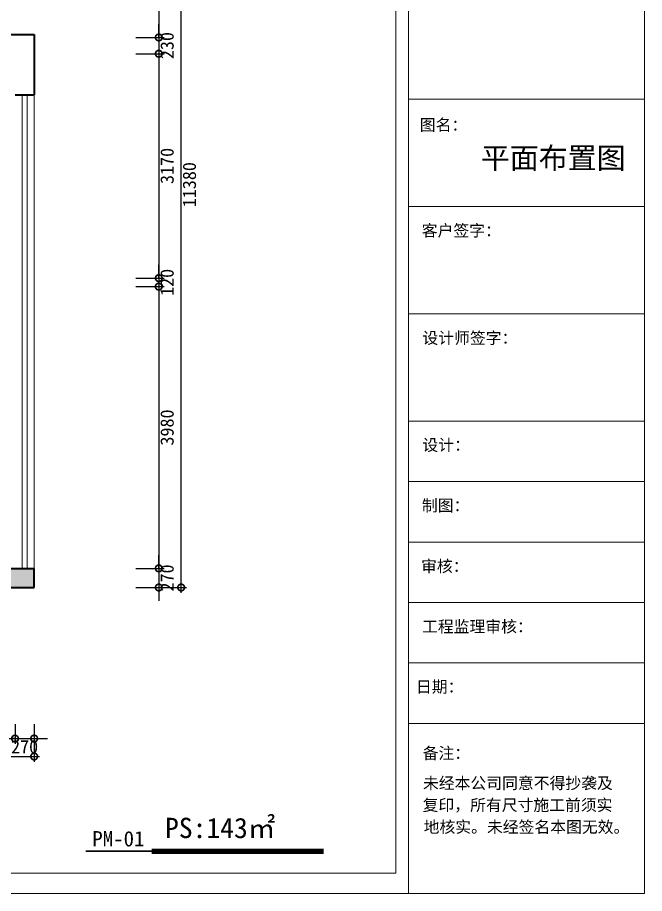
# Model space of a CAD drawing. Header units: millimetres. Extents: x -33522418 to 16198808, y -126322335 to -58690945.
# Drawn here: x -33256283 to -33247425, y -126322335 to -126309962 of the extents above; entities that cross this region are included whole.
import ezdxf

# ---------------------------------------------------------------- set-up
doc = ezdxf.new("R2010")
doc.units = ezdxf.units.MM
doc.header["$LTSCALE"] = 10
doc.header["$PDMODE"] = 3
for name, color, linetype, lineweight in [('0-标注-主标', 1, 'Continuous', 9), ('其他物体', 1, 'Continuous', 13), ('粗墙', 5, 'Continuous', 40), ('门窗玻', 18, 'Continuous', 13)]:
    doc.layers.add(name, color=color, linetype=linetype, lineweight=lineweight)
doc.styles.add('HZ', font='simkai.ttf')
doc.styles.get("Standard").update_dxf_attribs({"font": 'simkai.ttf'})
doc.dimstyles.new('75', dxfattribs={"dimscale": 75, "dimtxt": 2.5, "dimasz": 2.5, "dimexe": 1, "dimexo": 1, "dimgap": 0.3, "dimtad": 2, "dimdec": 0, "dimtxsty": 'Standard', "dimblk": 'DOTSMALL', "dimcen": 0.7, "dimdle": 1, "dimclrd": 1, "dimclre": 1, "dimclrt": 2, "dimadec": 0, "dimazin": 0, "dimtfac": 1, "dimtdec": 0, "dimtix": 1, "dimtmove": 2, "dimatfit": 3, "dimldrblk": 'DOTSMALL', "dimfxl": 1, "dimarcsym": 0})

# ---------------------------------------------------------------- blocks, each defined once
blk = doc.blocks.new('_DotSmall')
at = {"color": 0, "linetype": 'ByBlock', "const_width": 0.5}
blk.add_lwpolyline([(-0.0625, 0, 1), (0.0625, 0, 1)], format="xyb", close=True, dxfattribs=at)
blk = doc.blocks.new('*D40')
at = {"color": 1, "lineweight": -2, "transparency": 16777216}
for p, q in [((-33257588, -126319942), (-33257588, -126320222)), ((-33256318, -126319942), (-33256318, -126320222)), ((-33257663, -126320147), (-33256243, -126320147))]:
    blk.add_line(p, q, dxfattribs=at)
at = {"layer": 'Defpoints', "color": 0, "transparency": 16777216}
for p in [(-33257588, -126319867), (-33256318, -126319867), (-33256318, -126320147)]:
    blk.add_point(p, dxfattribs=at)
at = {"color": 1, "lineweight": -2, "transparency": 16777216, "xscale": 187.5, "yscale": 187.5, "zscale": 187.5, "rotation": 180}
blk.add_blockref('_DotSmall', (-33257588, -126320147), dxfattribs=at)
at = {"color": 1, "lineweight": -2, "transparency": 16777216, "xscale": 187.5, "yscale": 187.5, "zscale": 187.5}
blk.add_blockref('_DotSmall', (-33256318, -126320147), dxfattribs=at)
at = {"color": 2, "transparency": 16777216, "insert": (-33256953, -126320264), "char_height": 187.5, "attachment_point": 5}
blk.add_mtext('1270', dxfattribs=at)
blk = doc.blocks.new('*D41')
at = {"color": 1, "lineweight": -2, "transparency": 16777216}
for p, q in [((-33256318, -126319942), (-33256318, -126320222)), ((-33256048, -126319942), (-33256048, -126320222)), ((-33256318, -126320147), (-33256505, -126320147)), ((-33256318, -126320147), (-33256048, -126320147)), ((-33256048, -126320147), (-33255860, -126320147))]:
    blk.add_line(p, q, dxfattribs=at)
at = {"layer": 'Defpoints', "color": 0, "transparency": 16777216}
for p in [(-33256318, -126319867), (-33256048, -126319867), (-33256048, -126320147)]:
    blk.add_point(p, dxfattribs=at)
at = {"color": 1, "lineweight": -2, "transparency": 16777216, "xscale": 187.5, "yscale": 187.5, "zscale": 187.5}
blk.add_blockref('_DotSmall', (-33256318, -126320147), dxfattribs=at)
at = {"color": 1, "lineweight": -2, "transparency": 16777216, "xscale": 187.5, "yscale": 187.5, "zscale": 187.5, "rotation": 180}
blk.add_blockref('_DotSmall', (-33256048, -126320147), dxfattribs=at)
at = {"color": 2, "transparency": 16777216, "insert": (-33256183, -126320264), "char_height": 187.5, "attachment_point": 5}
blk.add_mtext('270', dxfattribs=at)
blk = doc.blocks.new('*D42')
at = {"color": 1, "lineweight": -2, "transparency": 16777216}
for p, q in [((-33268038, -126319942), (-33268038, -126320475)), ((-33256048, -126319942), (-33256048, -126320475)), ((-33268113, -126320400), (-33255973, -126320400))]:
    blk.add_line(p, q, dxfattribs=at)
at = {"layer": 'Defpoints', "color": 0, "transparency": 16777216}
for p in [(-33268038, -126319867), (-33256048, -126319867), (-33256048, -126320400)]:
    blk.add_point(p, dxfattribs=at)
at = {"color": 1, "lineweight": -2, "transparency": 16777216, "xscale": 187.5, "yscale": 187.5, "zscale": 187.5, "rotation": 180}
blk.add_blockref('_DotSmall', (-33268038, -126320400), dxfattribs=at)
at = {"color": 1, "lineweight": -2, "transparency": 16777216, "xscale": 187.5, "yscale": 187.5, "zscale": 187.5}
blk.add_blockref('_DotSmall', (-33256048, -126320400), dxfattribs=at)
at = {"color": 2, "transparency": 16777216, "insert": (-33262043, -126320518), "char_height": 187.5, "attachment_point": 5}
blk.add_mtext('11990', dxfattribs=at)
blk = doc.blocks.new('*D66')
at = {"color": 1, "lineweight": -2, "transparency": 16777216}
for p, q in [((-33254287, -126306828), (-33254287, -126310318)), ((-33254612, -126306903), (-33254212, -126306903)), ((-33254612, -126310243), (-33254212, -126310243))]:
    blk.add_line(p, q, dxfattribs=at)
at = {"layer": 'Defpoints', "color": 0, "transparency": 16777216}
for p in [(-33254687, -126306903), (-33254687, -126310243), (-33254287, -126310243)]:
    blk.add_point(p, dxfattribs=at)
at = {"color": 1, "lineweight": -2, "transparency": 16777216, "xscale": 187.5, "yscale": 187.5, "zscale": 187.5}
for p, rotation in [((-33254287, -126306903), 90), ((-33254287, -126310243), 270)]:
    blk.add_blockref('_DotSmall', p, dxfattribs=dict(at, rotation=rotation))
at = {"color": 2, "transparency": 16777216, "insert": (-33254169, -126308573), "char_height": 187.5, "attachment_point": 5, "rotation": 90}
blk.add_mtext('3340', dxfattribs=at)
blk = doc.blocks.new('*D67')
at = {"color": 1, "lineweight": -2, "transparency": 16777216}
for p, q in [((-33254287, -126310243), (-33254287, -126310056)), ((-33254612, -126310243), (-33254212, -126310243)), ((-33254287, -126310243), (-33254287, -126310473)), ((-33254612, -126310473), (-33254212, -126310473)), ((-33254287, -126310473), (-33254287, -126310661))]:
    blk.add_line(p, q, dxfattribs=at)
at = {"layer": 'Defpoints', "color": 0, "transparency": 16777216}
for p in [(-33254687, -126310243), (-33254687, -126310473), (-33254287, -126310473)]:
    blk.add_point(p, dxfattribs=at)
at = {"color": 1, "lineweight": -2, "transparency": 16777216, "xscale": 187.5, "yscale": 187.5, "zscale": 187.5}
for p, rotation in [((-33254287, -126310243), 270), ((-33254287, -126310473), 90)]:
    blk.add_blockref('_DotSmall', p, dxfattribs=dict(at, rotation=rotation))
at = {"color": 2, "transparency": 16777216, "insert": (-33254169, -126310358), "char_height": 187.5, "attachment_point": 5, "rotation": 90}
blk.add_mtext('230', dxfattribs=at)
blk = doc.blocks.new('*D68')
at = {"color": 1, "lineweight": -2, "transparency": 16777216}
for p, q in [((-33254612, -126310473), (-33254212, -126310473)), ((-33254287, -126310398), (-33254287, -126313718)), ((-33254612, -126313643), (-33254212, -126313643))]:
    blk.add_line(p, q, dxfattribs=at)
at = {"layer": 'Defpoints', "color": 0, "transparency": 16777216}
for p in [(-33254687, -126310473), (-33254687, -126313643), (-33254287, -126313643)]:
    blk.add_point(p, dxfattribs=at)
at = {"color": 1, "lineweight": -2, "transparency": 16777216, "xscale": 187.5, "yscale": 187.5, "zscale": 187.5}
for p, rotation in [((-33254287, -126310473), 90), ((-33254287, -126313643), 270)]:
    blk.add_blockref('_DotSmall', p, dxfattribs=dict(at, rotation=rotation))
at = {"color": 2, "transparency": 16777216, "insert": (-33254169, -126312058), "char_height": 187.5, "attachment_point": 5, "rotation": 90}
blk.add_mtext('3170', dxfattribs=at)
blk = doc.blocks.new('*D69')
at = {"color": 1, "lineweight": -2, "transparency": 16777216}
for p, q in [((-33254287, -126313643), (-33254287, -126313456)), ((-33254612, -126313643), (-33254212, -126313643)), ((-33254287, -126313643), (-33254287, -126313763)), ((-33254612, -126313763), (-33254212, -126313763)), ((-33254287, -126313763), (-33254287, -126313951))]:
    blk.add_line(p, q, dxfattribs=at)
at = {"layer": 'Defpoints', "color": 0, "transparency": 16777216}
for p in [(-33254687, -126313643), (-33254687, -126313763), (-33254287, -126313763)]:
    blk.add_point(p, dxfattribs=at)
at = {"color": 1, "lineweight": -2, "transparency": 16777216, "xscale": 187.5, "yscale": 187.5, "zscale": 187.5}
for p, rotation in [((-33254287, -126313643), 270), ((-33254287, -126313763), 90)]:
    blk.add_blockref('_DotSmall', p, dxfattribs=dict(at, rotation=rotation))
at = {"color": 2, "transparency": 16777216, "insert": (-33254169, -126313703), "char_height": 187.5, "attachment_point": 5, "rotation": 90}
blk.add_mtext('120', dxfattribs=at)
blk = doc.blocks.new('*D70')
at = {"color": 1, "lineweight": -2, "transparency": 16777216}
for p, q in [((-33254287, -126313688), (-33254287, -126317818)), ((-33254612, -126313763), (-33254212, -126313763)), ((-33254612, -126317743), (-33254212, -126317743))]:
    blk.add_line(p, q, dxfattribs=at)
at = {"layer": 'Defpoints', "color": 0, "transparency": 16777216}
for p in [(-33254687, -126313763), (-33254687, -126317743), (-33254287, -126317743)]:
    blk.add_point(p, dxfattribs=at)
at = {"color": 1, "lineweight": -2, "transparency": 16777216, "xscale": 187.5, "yscale": 187.5, "zscale": 187.5}
for p, rotation in [((-33254287, -126313763), 90), ((-33254287, -126317743), 270)]:
    blk.add_blockref('_DotSmall', p, dxfattribs=dict(at, rotation=rotation))
at = {"color": 2, "transparency": 16777216, "insert": (-33254169, -126315753), "char_height": 187.5, "attachment_point": 5, "rotation": 90}
blk.add_mtext('3980', dxfattribs=at)
blk = doc.blocks.new('*D71')
at = {"color": 1, "lineweight": -2, "transparency": 16777216}
for p, q in [((-33254287, -126317743), (-33254287, -126317556)), ((-33254612, -126317743), (-33254212, -126317743)), ((-33254287, -126317743), (-33254287, -126318013)), ((-33254612, -126318013), (-33254212, -126318013)), ((-33254287, -126318013), (-33254287, -126318201))]:
    blk.add_line(p, q, dxfattribs=at)
at = {"layer": 'Defpoints', "color": 0, "transparency": 16777216}
for p in [(-33254687, -126317743), (-33254687, -126318013), (-33254287, -126318013)]:
    blk.add_point(p, dxfattribs=at)
at = {"color": 1, "lineweight": -2, "transparency": 16777216, "xscale": 187.5, "yscale": 187.5, "zscale": 187.5}
for p, rotation in [((-33254287, -126317743), 270), ((-33254287, -126318013), 90)]:
    blk.add_blockref('_DotSmall', p, dxfattribs=dict(at, rotation=rotation))
at = {"color": 2, "transparency": 16777216, "insert": (-33254169, -126317878), "char_height": 187.5, "attachment_point": 5, "rotation": 90}
blk.add_mtext('270', dxfattribs=at)
blk = doc.blocks.new('*D72')
at = {"color": 1, "lineweight": -2, "transparency": 16777216}
for p, q in [((-33254612, -126306633), (-33253896, -126306633)), ((-33253971, -126318088), (-33253971, -126306558)), ((-33254612, -126318013), (-33253896, -126318013))]:
    blk.add_line(p, q, dxfattribs=at)
at = {"layer": 'Defpoints', "color": 0, "transparency": 16777216}
for p in [(-33254687, -126306633), (-33253971, -126306633), (-33254687, -126318013)]:
    blk.add_point(p, dxfattribs=at)
at = {"color": 1, "lineweight": -2, "transparency": 16777216, "xscale": 187.5, "yscale": 187.5, "zscale": 187.5}
for p, rotation in [((-33253971, -126306633), 90), ((-33253971, -126318013), 270)]:
    blk.add_blockref('_DotSmall', p, dxfattribs=dict(at, rotation=rotation))
at = {"color": 2, "transparency": 16777216, "insert": (-33253854, -126312323), "char_height": 187.5, "attachment_point": 5, "rotation": 90}
blk.add_mtext('11380', dxfattribs=at)
blk = doc.blocks.new('A$C5E9D489C')
at = {"color": 4}
for p, q in [((19173, 0), (19173, 15484)), ((21935, 0), (21935, 15510)), ((19173, 9298), (21935, 9298)), ((19173, 8042), (21935, 8042)), ((19173, 6785), (21935, 6785)), ((19173, 5529), (21935, 5529)), ((21935, 4821), (19173, 4821)), ((21935, 4114), (19173, 4114)), ((21935, 3406), (19173, 3406)), ((21935, 2699), (19173, 2699)), ((19173, 1991), (21935, 1991)), ((0, 0), (21935, 0))]:
    blk.add_line(p, q, dxfattribs=at)
at = {"layer": '其他物体', "color": 8}
for p, q in [((19022, 15279), (19022, 236)), ((19022, 236), (222, 236))]:
    blk.add_line(p, q, dxfattribs=at)
at = {"layer": '其他物体', "color": 8, "width": 1}
for s, height, p in [('图名：', 135.8, (19304, 8929)), ('客户签字：', 135.8, (19327, 7692)), ('设计师签字：', 135.8, (19335, 6435)), ('设计：', 135.8, (19335, 5182)), ('制图：', 135.8, (19329, 4474)), ('审核：', 135.8, (19319, 3764)), ('工程监理审核：', 135.8, (19330, 3057)), ('日期：', 135.8, (19259, 2352)), ('备注：', 135.8, (19337, 1575)), ('未经本公司同意不得抄袭及', 135.83, (19341, 1224)), ('复印，所有尺寸施工前须实', 135.83, (19337, 967)), ('地核实。未经签名本图无效。', 135.83, (19349, 711))]:
    blk.add_text(s, height=height, dxfattribs=at).set_placement(p)

msp = doc.modelspace()

# ---------------------------------------------------------------- hatches: boundary and pattern name
msp.add_hatch(color=8).paths.add_polyline_path([(-33256047.8, -126318013.3), (-33256047.8, -126317743.3), (-33257587.8, -126317743.3), (-33257587.8, -126317443.3), (-33257857.8, -126317443.3), (-33257857.8, -126317743.3), (-33258357.8, -126317743.3), (-33258357.8, -126318013.3)])

# ---------------------------------------------------------------- linework, layer by layer
at = {"layer": '其他物体', "color": 8}
for points, const_width in [([(-33255318.4, -126321737.9), (-33254386.6, -126321737.9)], 26.4), ([(-33254386.6, -126321737.9), (-33251959.6, -126321737.9)], 75.6)]:
    msp.add_lwpolyline(points, dxfattribs=dict(at, const_width=const_width))
at = {"layer": '粗墙', "color": 3}
for p, q in [((-33257587.8, -126310203.3), (-33256047.8, -126310203.3)), ((-33256047.8, -126310203.3), (-33256047.8, -126311053.3)), ((-33256317.8, -126311053.3), (-33256047.8, -126311053.3)), ((-33257587.8, -126317743.3), (-33256047.8, -126317743.3)), ((-33256047.8, -126318013.3), (-33256047.8, -126317743.3)), ((-33262047.8, -126318013.3), (-33256047.8, -126318013.3))]:
    msp.add_line(p, q, dxfattribs=at)
at = {"layer": '门窗玻', "color": 1}
for p, q in [((-33256217.8, -126317743.3), (-33256217.8, -126311053.3)), ((-33256147.8, -126311053.3), (-33256147.8, -126317743.3)), ((-33256047.8, -126311053.3), (-33256047.8, -126317743.3))]:
    msp.add_line(p, q, dxfattribs=at)

# ---------------------------------------------------------------- block references
at = {"layer": '0-标注-主标', "xscale": 1.20669912174344, "yscale": 1.20669911801815, "zscale": 1.206699121427534}
msp.add_blockref('A$C5E9D489C', (-33273893.7, -126322335.1), dxfattribs=at)

# ---------------------------------------------------------------- texts
at = {"insert": (-33249737.3, -126311796.7), "char_height": 300, "width": 4530.693, "attachment_point": 1}
msp.add_mtext('{\\C2;平面布置图}', dxfattribs=at)
at = {"layer": '其他物体', "color": 8, "style": 'HZ'}
for s, height, p in [('PS:143㎡', 286.48, (-33254198.8, -126321552.5)), ('PM-01', 216.63, (-33255226.2, -126321670))]:
    msp.add_text(s, height=height, dxfattribs=at).set_placement(p)

# ---------------------------------------------------------------- dimensions: what is measured, and where the dimension line sits
at = {"color": 1}
for base, p1, p2, picture, middle in [((-33253971.2, -126306633.3), (-33254686.6, -126318013.3), (-33254686.6, -126306633.3), '*D72', (-33253853.9, -126312323.3)), ((-33254286.6, -126310243.3), (-33254686.6, -126306903.3), (-33254686.6, -126310243.3), '*D66', (-33254169.3, -126308573.3)), ((-33254286.6, -126310473.3), (-33254686.6, -126310243.3), (-33254686.6, -126310473.3), '*D67', (-33254169.3, -126310358.3)), ((-33254286.6, -126313643.3), (-33254686.6, -126310473.3), (-33254686.6, -126313643.3), '*D68', (-33254169.3, -126312058.3)), ((-33254286.6, -126313763.3), (-33254686.6, -126313643.3), (-33254686.6, -126313763.3), '*D69', (-33254169.3, -126313703.3)), ((-33254286.6, -126317743.3), (-33254686.6, -126313763.3), (-33254686.6, -126317743.3), '*D70', (-33254169.3, -126315753.3)), ((-33254286.6, -126318013.3), (-33254686.6, -126317743.3), (-33254686.6, -126318013.3), '*D71', (-33254169.3, -126317878.3))]:
    dim = msp.add_linear_dim(base=base, p1=p1, p2=p2, angle=90, dimstyle='75', dxfattribs=at)
    dim.commit()
    dim.dimension.update_dxf_attribs({"geometry": picture, "text_midpoint": middle})
for base, p1, p2, picture, middle in [((-33256047.8, -126320400.4), (-33268037.8, -126319866.7), (-33256047.8, -126319866.7), '*D42', (-33262042.8, -126320517.7)), ((-33256317.8, -126320146.8), (-33257587.8, -126319866.7), (-33256317.8, -126319866.7), '*D40', (-33256952.8, -126320264.1)), ((-33256047.8, -126320146.8), (-33256317.8, -126319866.7), (-33256047.8, -126319866.7), '*D41', (-33256182.8, -126320264.1))]:
    dim = msp.add_linear_dim(base=base, p1=p1, p2=p2, dimstyle='75', dxfattribs=at)
    dim.commit()
    dim.dimension.update_dxf_attribs({"geometry": picture, "text_midpoint": middle})

doc.saveas('drawing.dxf')
